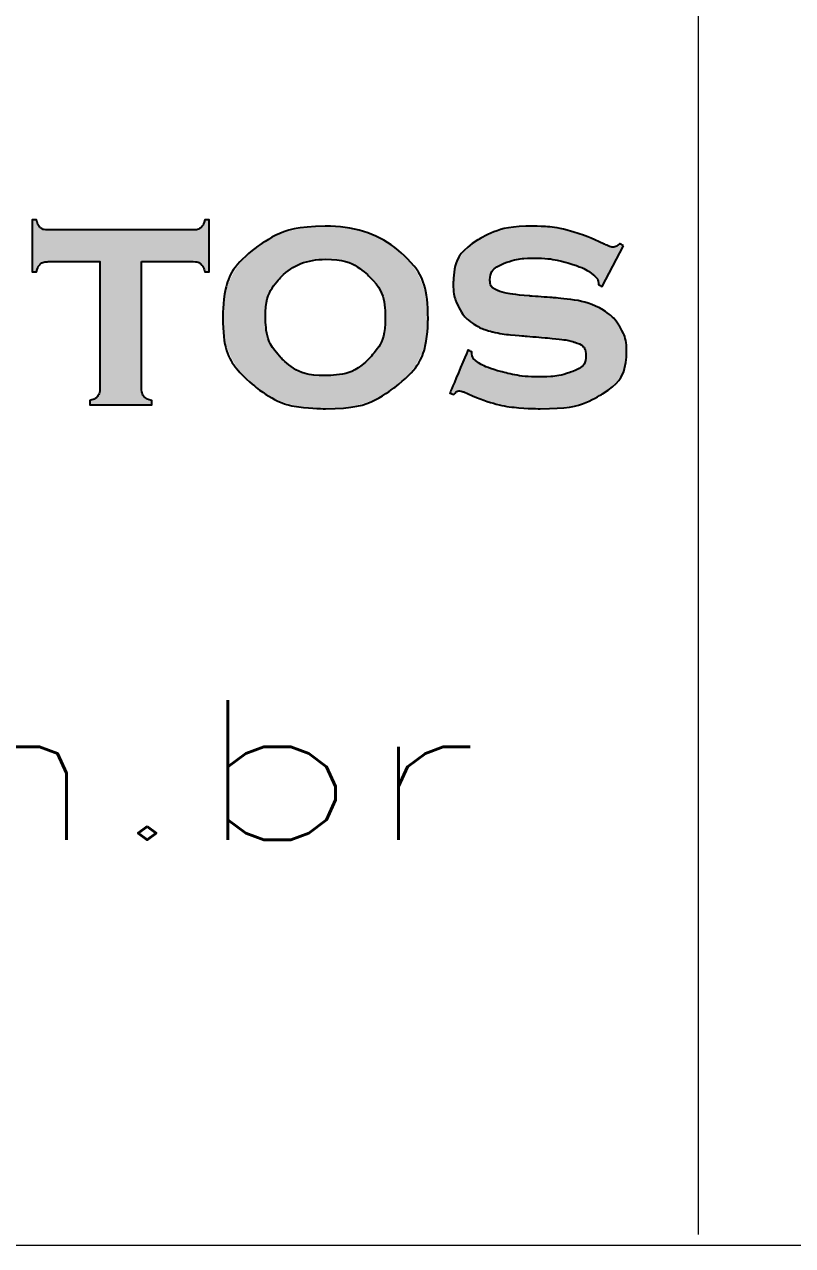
# Model space of a CAD drawing. Header units: inches. Extents: x 0 to 5940, y 0 to 4205.
# Drawn here: x 5270.8 to 5309.3, y 588.8 to 650 of the extents above; entities that cross this region are included whole.
import ezdxf
from ezdxf.enums import TextEntityAlignment as Align

# ---------------------------------------------------------------- set-up
doc = ezdxf.new("R2010")
doc.units = ezdxf.units.IN
doc.header["$LTSCALE"] = 50
doc.header["$MEASUREMENT"] = 0
doc.layers.add('Camada 1', color=7, linetype='Continuous')
doc.layers.add('FOLHA', color=7, linetype='Continuous')
doc.styles.add('ROMANS', font='romans.shx')

# ---------------------------------------------------------------- blocks, each defined once
blk = doc.blocks.new('Logo WA')
h = blk.add_hatch(color=256)
h.dxf.hatch_style = 1
edge = h.paths.add_edge_path()
edge.add_spline(control_points=[(-1.7082, 1.1709), (-1.7082, 1.1709), (-1.7082, 1.5336), (-1.7082, 1.5336), (-1.7082, 1.5336), (-1.7082, 1.5336), (-1.7082, 1.5336)], knot_values=[0.999999, 0.999999, 0.999999, 0.999999, 1.037036, 1.037036, 1.037036, 1.037037, 1.037037, 1.037037, 1.037037], degree=3, periodic=0)
edge.add_spline(control_points=[(-1.7082, 1.5336), (-1.7082, 1.5336), (-1.5611, 1.5336), (-1.5611, 1.5336)], knot_values=[0.925926, 0.925926, 0.925926, 0.925926, 0.999999, 0.999999, 0.999999, 0.999999], degree=3, periodic=0)
edge.add_spline(control_points=[(-1.5611, 1.5336), (-1.5515, 1.5336), (-1.5444, 1.5315), (-1.5395, 1.5272)], knot_values=[0.888889, 0.888889, 0.888889, 0.888889, 0.925926, 0.925926, 0.925926, 0.925926], degree=3, periodic=0)
edge.add_spline(control_points=[(-1.5395, 1.5272), (-1.5345, 1.5228), (-1.5307, 1.5153), (-1.5277, 1.5047)], knot_values=[0.851852, 0.851852, 0.851852, 0.851852, 0.888889, 0.888889, 0.888889, 0.888889], degree=3, periodic=0)
edge.add_spline(control_points=[(-1.5277, 1.5047), (-1.5277, 1.5047), (-1.5157, 1.5047), (-1.5157, 1.5047), (-1.5157, 1.5047), (-1.5157, 1.5047), (-1.5157, 1.5047), (-1.5157, 1.5047)], knot_values=[0.814814, 0.814814, 0.814814, 0.814814, 0.851851, 0.851851, 0.851851, 0.851851, 0.851852, 0.851852, 0.851852, 0.851852], degree=3, periodic=0)
edge.add_spline(control_points=[(-1.5157, 1.5047), (-1.5157, 1.5047), (-1.5157, 1.6527), (-1.5157, 1.6527), (-1.5157, 1.6527), (-1.5157, 1.6527), (-1.5157, 1.6527), (-1.5157, 1.6527)], knot_values=[0.777777, 0.777777, 0.777777, 0.777777, 0.814814, 0.814814, 0.814814, 0.814814, 0.814814, 0.814814, 0.814814, 0.814814], degree=3, periodic=0)
edge.add_spline(control_points=[(-1.5157, 1.6527), (-1.5157, 1.6527), (-1.5277, 1.6527), (-1.5277, 1.6527)], knot_values=[0.740741, 0.740741, 0.740741, 0.740741, 0.777777, 0.777777, 0.777777, 0.777777], degree=3, periodic=0)
edge.add_spline(control_points=[(-1.5277, 1.6527), (-1.5307, 1.642), (-1.5345, 1.6346), (-1.5395, 1.6303)], knot_values=[0.703704, 0.703704, 0.703704, 0.703704, 0.740741, 0.740741, 0.740741, 0.740741], degree=3, periodic=0)
edge.add_spline(control_points=[(-1.5395, 1.6303), (-1.5444, 1.6262), (-1.5515, 1.6241), (-1.5611, 1.6241)], knot_values=[0.666667, 0.666667, 0.666667, 0.666667, 0.703704, 0.703704, 0.703704, 0.703704], degree=3, periodic=0)
edge.add_spline(control_points=[(-1.5611, 1.6241), (-1.5611, 1.6241), (-1.9751, 1.6241), (-1.9751, 1.6241), (-1.9751, 1.6241), (-1.9847, 1.6241), (-1.9918, 1.6262), (-1.9967, 1.6306)], knot_values=[0.592593, 0.592593, 0.592593, 0.592593, 0.62963, 0.62963, 0.62963, 0.62963, 0.666667, 0.666667, 0.666667, 0.666667], degree=3, periodic=0)
edge.add_spline(control_points=[(-1.9967, 1.6306), (-2.0016, 1.6349), (-2.0054, 1.6422), (-2.0081, 1.6527)], knot_values=[0.555556, 0.555556, 0.555556, 0.555556, 0.592593, 0.592593, 0.592593, 0.592593], degree=3, periodic=0)
edge.add_spline(control_points=[(-2.0081, 1.6527), (-2.0081, 1.6527), (-2.0201, 1.6527), (-2.0201, 1.6527), (-2.0201, 1.6527), (-2.0201, 1.6527), (-2.0201, 1.6527), (-2.0201, 1.6527)], knot_values=[0.518518, 0.518518, 0.518518, 0.518518, 0.555555, 0.555555, 0.555555, 0.555555, 0.555556, 0.555556, 0.555556, 0.555556], degree=3, periodic=0)
edge.add_spline(control_points=[(-2.0201, 1.6527), (-2.0201, 1.6527), (-2.0201, 1.5047), (-2.0201, 1.5047), (-2.0201, 1.5047), (-2.0201, 1.5047), (-2.0201, 1.5047), (-2.0201, 1.5047)], knot_values=[0.481481, 0.481481, 0.481481, 0.481481, 0.518518, 0.518518, 0.518518, 0.518518, 0.518518, 0.518518, 0.518518, 0.518518], degree=3, periodic=0)
edge.add_spline(control_points=[(-2.0201, 1.5047), (-2.0201, 1.5047), (-2.0081, 1.5047), (-2.0081, 1.5047)], knot_values=[0.444444, 0.444444, 0.444444, 0.444444, 0.481481, 0.481481, 0.481481, 0.481481], degree=3, periodic=0)
edge.add_spline(control_points=[(-2.0081, 1.5047), (-2.0051, 1.5153), (-2.0013, 1.5228), (-1.9962, 1.5272)], knot_values=[0.407407, 0.407407, 0.407407, 0.407407, 0.444444, 0.444444, 0.444444, 0.444444], degree=3, periodic=0)
edge.add_spline(control_points=[(-1.9962, 1.5272), (-1.9914, 1.5315), (-1.9842, 1.5336), (-1.9747, 1.5336)], knot_values=[0.37037, 0.37037, 0.37037, 0.37037, 0.407407, 0.407407, 0.407407, 0.407407], degree=3, periodic=0)
edge.add_spline(control_points=[(-1.9747, 1.5336), (-1.9747, 1.5336), (-1.8276, 1.5336), (-1.8276, 1.5336)], knot_values=[0.333333, 0.333333, 0.333333, 0.333333, 0.37037, 0.37037, 0.37037, 0.37037], degree=3, periodic=0)
edge.add_spline(control_points=[(-1.8276, 1.5336), (-1.8276, 1.5336), (-1.8276, 1.4428), (-1.8276, 1.3521)], knot_values=[0.314815, 0.314815, 0.314815, 0.314815, 0.333333, 0.333333, 0.333333, 0.333333], degree=3, periodic=0)
edge.add_spline(control_points=[(-1.8276, 1.3521), (-1.8276, 1.2613), (-1.8276, 1.1705), (-1.8276, 1.1705), (-1.8276, 1.1705), (-1.8276, 1.1613), (-1.8297, 1.1541), (-1.8341, 1.1491)], knot_values=[0.259259, 0.259259, 0.259259, 0.259259, 0.277778, 0.277778, 0.277778, 0.277778, 0.314815, 0.314815, 0.314815, 0.314815], degree=3, periodic=0)
edge.add_spline(control_points=[(-1.8341, 1.1491), (-1.8384, 1.1441), (-1.8457, 1.1403), (-1.8562, 1.1375)], knot_values=[0.222222, 0.222222, 0.222222, 0.222222, 0.259259, 0.259259, 0.259259, 0.259259], degree=3, periodic=0)
edge.add_spline(control_points=[(-1.8562, 1.1375), (-1.8562, 1.1375), (-1.8562, 1.1251), (-1.8562, 1.1251), (-1.8562, 1.1251), (-1.8562, 1.1251), (-1.8562, 1.1251), (-1.8562, 1.1251)], knot_values=[0.185185, 0.185185, 0.185185, 0.185185, 0.222222, 0.222222, 0.222222, 0.222222, 0.222222, 0.222222, 0.222222, 0.222222], degree=3, periodic=0)
edge.add_spline(control_points=[(-1.8562, 1.1251), (-1.8562, 1.1251), (-1.6796, 1.1251), (-1.6796, 1.1251), (-1.6796, 1.1251), (-1.6796, 1.1251), (-1.6796, 1.1251), (-1.6796, 1.1251)], knot_values=[0.148148, 0.148148, 0.148148, 0.148148, 0.185184, 0.185184, 0.185184, 0.185184, 0.185185, 0.185185, 0.185185, 0.185185], degree=3, periodic=0)
edge.add_spline(control_points=[(-1.6796, 1.1251), (-1.6796, 1.1251), (-1.6796, 1.1375), (-1.6796, 1.1375)], knot_values=[0.111111, 0.111111, 0.111111, 0.111111, 0.148148, 0.148148, 0.148148, 0.148148], degree=3, periodic=0)
edge.add_spline(control_points=[(-1.6796, 1.1375), (-1.6903, 1.1407), (-1.6977, 1.1448), (-1.702, 1.1497)], knot_values=[0.074074, 0.074074, 0.074074, 0.074074, 0.111111, 0.111111, 0.111111, 0.111111], degree=3, periodic=0)
edge.add_spline(control_points=[(-1.702, 1.1497), (-1.7061, 1.1547), (-1.7082, 1.1617), (-1.7082, 1.1709)], knot_values=[0.037037, 0.037037, 0.037037, 0.037037, 0.074074, 0.074074, 0.074074, 0.074074], degree=3, periodic=0)
h = blk.add_hatch(color=256)
h.dxf.hatch_style = 1
edge = h.paths.add_edge_path()
edge.add_spline(control_points=[(-0.8921, 1.3705), (-0.8921, 1.4575), (-0.9237, 1.5254), (-0.987, 1.5742)], knot_values=[0.111111, 0.111111, 0.111111, 0.111111, 0.222222, 0.222222, 0.222222, 0.222222], degree=3, periodic=0)
edge.add_spline(control_points=[(-0.987, 1.5742), (-1.0399, 1.6145), (-1.1059, 1.6347), (-1.1852, 1.6347)], knot_values=[0, 0, 0, 0, 0.111111, 0.111111, 0.111111, 0.111111], degree=3, periodic=0)
edge.add_spline(control_points=[(-1.1852, 1.6347), (-1.2637, 1.6338), (-1.3292, 1.6136), (-1.3817, 1.5742)], knot_values=[0.777778, 0.777778, 0.777778, 0.777778, 1, 1, 1, 1], degree=3, periodic=0)
edge.add_spline(control_points=[(-1.3817, 1.5742), (-1.4452, 1.5263), (-1.477, 1.4598), (-1.477, 1.3746)], knot_values=[0.666667, 0.666667, 0.666667, 0.666667, 0.777778, 0.777778, 0.777778, 0.777778], degree=3, periodic=0)
edge.add_spline(control_points=[(-1.477, 1.3746), (-1.477, 1.2902), (-1.4452, 1.2238), (-1.3817, 1.175)], knot_values=[0.555556, 0.555556, 0.555556, 0.555556, 0.666667, 0.666667, 0.666667, 0.666667], degree=3, periodic=0)
edge.add_spline(control_points=[(-1.3817, 1.175), (-1.3294, 1.1347), (-1.2637, 1.1144), (-1.1844, 1.1144)], knot_values=[0.444444, 0.444444, 0.444444, 0.444444, 0.555556, 0.555556, 0.555556, 0.555556], degree=3, periodic=0)
edge.add_spline(control_points=[(-1.1844, 1.1144), (-1.105, 1.1144), (-1.0393, 1.1347), (-0.987, 1.175)], knot_values=[0.333333, 0.333333, 0.333333, 0.333333, 0.444444, 0.444444, 0.444444, 0.444444], degree=3, periodic=0)
edge.add_spline(control_points=[(-0.987, 1.175), (-0.9237, 1.2238), (-0.8921, 1.2889), (-0.8921, 1.3705)], knot_values=[0.222222, 0.222222, 0.222222, 0.222222, 0.333333, 0.333333, 0.333333, 0.333333], degree=3, periodic=0)
edge = h.paths.add_edge_path(flags=16)
edge.add_spline(control_points=[(-1.0138, 1.3724), (-1.0138, 1.3272), (-1.0288, 1.2893), (-1.0588, 1.2588)], knot_values=[0.555556, 0.555556, 0.555556, 0.555556, 0.666667, 0.666667, 0.666667, 0.666667], degree=3, periodic=0)
edge.add_spline(control_points=[(-1.0588, 1.2588), (-1.0912, 1.2255), (-1.133, 1.2089), (-1.1844, 1.2089)], knot_values=[0.444444, 0.444444, 0.444444, 0.444444, 0.555556, 0.555556, 0.555556, 0.555556], degree=3, periodic=0)
edge.add_spline(control_points=[(-1.1844, 1.2089), (-1.236, 1.2089), (-1.2779, 1.2255), (-1.3103, 1.2588)], knot_values=[0.333333, 0.333333, 0.333333, 0.333333, 0.444444, 0.444444, 0.444444, 0.444444], degree=3, periodic=0)
edge.add_spline(control_points=[(-1.3103, 1.2588), (-1.3403, 1.2896), (-1.3554, 1.3283), (-1.3554, 1.3746)], knot_values=[0.222222, 0.222222, 0.222222, 0.222222, 0.333333, 0.333333, 0.333333, 0.333333], degree=3, periodic=0)
edge.add_spline(control_points=[(-1.3554, 1.3746), (-1.3554, 1.4212), (-1.3403, 1.46), (-1.3103, 1.4908)], knot_values=[0.111111, 0.111111, 0.111111, 0.111111, 0.222222, 0.222222, 0.222222, 0.222222], degree=3, periodic=0)
edge.add_spline(control_points=[(-1.3103, 1.4908), (-1.2779, 1.5238), (-1.2361, 1.5403), (-1.1847, 1.5403)], knot_values=[0, 0, 0, 0, 0.111111, 0.111111, 0.111111, 0.111111], degree=3, periodic=0)
edge.add_spline(control_points=[(-1.1847, 1.5403), (-1.1335, 1.5397), (-1.0913, 1.5232), (-1.0588, 1.4908)], knot_values=[0.777778, 0.777778, 0.777778, 0.777778, 1, 1, 1, 1], degree=3, periodic=0)
edge.add_spline(control_points=[(-1.0588, 1.4908), (-1.0288, 1.4609), (-1.0138, 1.4213), (-1.0138, 1.3724)], knot_values=[0.666667, 0.666667, 0.666667, 0.666667, 0.777778, 0.777778, 0.777778, 0.777778], degree=3, periodic=0)
h = blk.add_hatch(color=256)
h.dxf.hatch_style = 1
edge = h.paths.add_edge_path()
edge.add_spline(control_points=[(-0.3262, 1.277), (-0.3262, 1.305), (-0.3335, 1.3299), (-0.3481, 1.3523)], knot_values=[0.285714, 0.285714, 0.285714, 0.285714, 0.309524, 0.309524, 0.309524, 0.309524], degree=3, periodic=0)
edge.add_spline(control_points=[(-0.3481, 1.3523), (-0.3597, 1.3701), (-0.3743, 1.3844), (-0.3922, 1.395)], knot_values=[0.261905, 0.261905, 0.261905, 0.261905, 0.285714, 0.285714, 0.285714, 0.285714], degree=3, periodic=0)
edge.add_spline(control_points=[(-0.3922, 1.395), (-0.4243, 1.414), (-0.471, 1.4259), (-0.5326, 1.4306)], knot_values=[0.238095, 0.238095, 0.238095, 0.238095, 0.261905, 0.261905, 0.261905, 0.261905], degree=3, periodic=0)
edge.add_spline(control_points=[(-0.5326, 1.4306), (-0.5326, 1.4306), (-0.603, 1.4359), (-0.603, 1.4359)], knot_values=[0.214286, 0.214286, 0.214286, 0.214286, 0.238095, 0.238095, 0.238095, 0.238095], degree=3, periodic=0)
edge.add_spline(control_points=[(-0.603, 1.4359), (-0.6472, 1.4396), (-0.6771, 1.4445), (-0.6926, 1.4505)], knot_values=[0.190476, 0.190476, 0.190476, 0.190476, 0.214286, 0.214286, 0.214286, 0.214286], degree=3, periodic=0)
edge.add_spline(control_points=[(-0.6926, 1.4505), (-0.7079, 1.4566), (-0.7157, 1.4668), (-0.7157, 1.4814)], knot_values=[0.166667, 0.166667, 0.166667, 0.166667, 0.190476, 0.190476, 0.190476, 0.190476], degree=3, periodic=0)
edge.add_spline(control_points=[(-0.7157, 1.4814), (-0.7157, 1.5035), (-0.6996, 1.5202), (-0.6675, 1.5318)], knot_values=[0.142857, 0.142857, 0.142857, 0.142857, 0.166667, 0.166667, 0.166667, 0.166667], degree=3, periodic=0)
edge.add_spline(control_points=[(-0.6675, 1.5318), (-0.6453, 1.5398), (-0.6197, 1.5438), (-0.5908, 1.5438)], knot_values=[0.119048, 0.119048, 0.119048, 0.119048, 0.142857, 0.142857, 0.142857, 0.142857], degree=3, periodic=0)
edge.add_spline(control_points=[(-0.5908, 1.5438), (-0.5571, 1.5438), (-0.5236, 1.5389), (-0.4906, 1.529)], knot_values=[0.095238, 0.095238, 0.095238, 0.095238, 0.119048, 0.119048, 0.119048, 0.119048], degree=3, periodic=0)
edge.add_spline(control_points=[(-0.4906, 1.529), (-0.4576, 1.5193), (-0.4327, 1.5068), (-0.4158, 1.4916)], knot_values=[0.071429, 0.071429, 0.071429, 0.071429, 0.095238, 0.095238, 0.095238, 0.095238], degree=3, periodic=0)
edge.add_spline(control_points=[(-0.4158, 1.4916), (-0.4095, 1.486), (-0.4063, 1.4782), (-0.4063, 1.4685)], knot_values=[0.047619, 0.047619, 0.047619, 0.047619, 0.071429, 0.071429, 0.071429, 0.071429], degree=3, periodic=0)
edge.add_spline(control_points=[(-0.4063, 1.4685), (-0.4063, 1.4685), (-0.3957, 1.4627), (-0.3957, 1.4627), (-0.3957, 1.4627), (-0.3957, 1.4627), (-0.3957, 1.4627), (-0.3957, 1.4627)], knot_values=[0.023809, 0.023809, 0.023809, 0.023809, 0.047619, 0.047619, 0.047619, 0.047619, 0.047619, 0.047619, 0.047619, 0.047619], degree=3, periodic=0)
edge.add_spline(control_points=[(-0.3957, 1.4627), (-0.3957, 1.4627), (-0.3355, 1.5791), (-0.3355, 1.5791)], knot_values=[0, 0, 0, 0, 0.023809, 0.023809, 0.023809, 0.023809], degree=3, periodic=0)
edge.add_spline(control_points=[(-0.3355, 1.5791), (-0.3355, 1.5791), (-0.3355, 1.5791), (-0.3355, 1.5791), (-0.3355, 1.5791), (-0.3461, 1.5848), (-0.3461, 1.5848)], knot_values=[0.952381, 0.952381, 0.952381, 0.952381, 0.952381, 0.952381, 0.952381, 1, 1, 1, 1], degree=3, periodic=0)
edge.add_spline(control_points=[(-0.3461, 1.5848), (-0.3536, 1.5783), (-0.3597, 1.5749), (-0.3644, 1.5749)], knot_values=[0.928571, 0.928571, 0.928571, 0.928571, 0.952381, 0.952381, 0.952381, 0.952381], degree=3, periodic=0)
edge.add_spline(control_points=[(-0.3644, 1.5749), (-0.3692, 1.5749), (-0.3776, 1.5778), (-0.3898, 1.5835)], knot_values=[0.904762, 0.904762, 0.904762, 0.904762, 0.928571, 0.928571, 0.928571, 0.928571], degree=3, periodic=0)
edge.add_spline(control_points=[(-0.3898, 1.5835), (-0.4308, 1.6025), (-0.4661, 1.6157), (-0.4956, 1.6233)], knot_values=[0.880952, 0.880952, 0.880952, 0.880952, 0.904762, 0.904762, 0.904762, 0.904762], degree=3, periodic=0)
edge.add_spline(control_points=[(-0.4956, 1.6233), (-0.5253, 1.6309), (-0.5571, 1.6347), (-0.5913, 1.6347)], knot_values=[0.857143, 0.857143, 0.857143, 0.857143, 0.880952, 0.880952, 0.880952, 0.880952], degree=3, periodic=0)
edge.add_spline(control_points=[(-0.5913, 1.6347), (-0.6542, 1.6347), (-0.7072, 1.6216), (-0.7499, 1.5955)], knot_values=[0.833333, 0.833333, 0.833333, 0.833333, 0.857143, 0.857143, 0.857143, 0.857143], degree=3, periodic=0)
edge.add_spline(control_points=[(-0.7499, 1.5955), (-0.7969, 1.5667), (-0.8203, 1.5249), (-0.8203, 1.4703)], knot_values=[0.809524, 0.809524, 0.809524, 0.809524, 0.833333, 0.833333, 0.833333, 0.833333], degree=3, periodic=0)
edge.add_spline(control_points=[(-0.8203, 1.4703), (-0.8203, 1.446), (-0.815, 1.4235), (-0.8044, 1.4031)], knot_values=[0.785714, 0.785714, 0.785714, 0.785714, 0.809524, 0.809524, 0.809524, 0.809524], degree=3, periodic=0)
edge.add_spline(control_points=[(-0.8044, 1.4031), (-0.7936, 1.3826), (-0.7788, 1.3663), (-0.7598, 1.3544)], knot_values=[0.761905, 0.761905, 0.761905, 0.761905, 0.785714, 0.785714, 0.785714, 0.785714], degree=3, periodic=0)
edge.add_spline(control_points=[(-0.7598, 1.3544), (-0.7449, 1.3453), (-0.7276, 1.3383), (-0.7076, 1.3336)], knot_values=[0.738095, 0.738095, 0.738095, 0.738095, 0.761905, 0.761905, 0.761905, 0.761905], degree=3, periodic=0)
edge.add_spline(control_points=[(-0.7076, 1.3336), (-0.6877, 1.3287), (-0.659, 1.3249), (-0.6212, 1.322)], knot_values=[0.714286, 0.714286, 0.714286, 0.714286, 0.738095, 0.738095, 0.738095, 0.738095], degree=3, periodic=0)
edge.add_spline(control_points=[(-0.6212, 1.322), (-0.6212, 1.322), (-0.5513, 1.3161), (-0.5513, 1.3161)], knot_values=[0.690476, 0.690476, 0.690476, 0.690476, 0.714286, 0.714286, 0.714286, 0.714286], degree=3, periodic=0)
edge.add_spline(control_points=[(-0.5513, 1.3161), (-0.5142, 1.3129), (-0.4885, 1.3089), (-0.4742, 1.3041)], knot_values=[0.666667, 0.666667, 0.666667, 0.666667, 0.690476, 0.690476, 0.690476, 0.690476], degree=3, periodic=0)
edge.add_spline(control_points=[(-0.4742, 1.3041), (-0.4527, 1.2971), (-0.4421, 1.2845), (-0.4421, 1.2664)], knot_values=[0.642857, 0.642857, 0.642857, 0.642857, 0.666667, 0.666667, 0.666667, 0.666667], degree=3, periodic=0)
edge.add_spline(control_points=[(-0.4421, 1.2664), (-0.4421, 1.2439), (-0.4576, 1.2274), (-0.4885, 1.2174)], knot_values=[0.619048, 0.619048, 0.619048, 0.619048, 0.642857, 0.642857, 0.642857, 0.642857], degree=3, periodic=0)
edge.add_spline(control_points=[(-0.4885, 1.2174), (-0.5134, 1.209), (-0.5415, 1.2049), (-0.573, 1.2049)], knot_values=[0.595238, 0.595238, 0.595238, 0.595238, 0.619048, 0.619048, 0.619048, 0.619048], degree=3, periodic=0)
edge.add_spline(control_points=[(-0.573, 1.2049), (-0.6088, 1.2049), (-0.6448, 1.2098), (-0.6813, 1.2194)], knot_values=[0.571429, 0.571429, 0.571429, 0.571429, 0.595238, 0.595238, 0.595238, 0.595238], degree=3, periodic=0)
edge.add_spline(control_points=[(-0.6813, 1.2194), (-0.718, 1.2291), (-0.7437, 1.2404), (-0.7584, 1.2534)], knot_values=[0.547619, 0.547619, 0.547619, 0.547619, 0.571429, 0.571429, 0.571429, 0.571429], degree=3, periodic=0)
edge.add_spline(control_points=[(-0.7584, 1.2534), (-0.7644, 1.2588), (-0.7674, 1.2653), (-0.7674, 1.2731)], knot_values=[0.52381, 0.52381, 0.52381, 0.52381, 0.547619, 0.547619, 0.547619, 0.547619], degree=3, periodic=0)
edge.add_spline(control_points=[(-0.7674, 1.2731), (-0.7674, 1.2737), (-0.7674, 1.2749), (-0.7674, 1.2767)], knot_values=[0.5, 0.5, 0.5, 0.5, 0.52381, 0.52381, 0.52381, 0.52381], degree=3, periodic=0)
edge.add_spline(control_points=[(-0.7674, 1.2767), (-0.7674, 1.2767), (-0.7785, 1.2811), (-0.7785, 1.2811), (-0.7785, 1.2811), (-0.7785, 1.2811), (-0.7785, 1.2811), (-0.7785, 1.2811)], knot_values=[0.47619, 0.47619, 0.47619, 0.47619, 0.5, 0.5, 0.5, 0.5, 0.5, 0.5, 0.5, 0.5], degree=3, periodic=0)
edge.add_spline(control_points=[(-0.7785, 1.2811), (-0.7785, 1.2811), (-0.8298, 1.159), (-0.8298, 1.159), (-0.8298, 1.159), (-0.8298, 1.159), (-0.8298, 1.159), (-0.8298, 1.159)], knot_values=[0.452381, 0.452381, 0.452381, 0.452381, 0.47619, 0.47619, 0.47619, 0.47619, 0.47619, 0.47619, 0.47619, 0.47619], degree=3, periodic=0)
edge.add_spline(control_points=[(-0.8298, 1.159), (-0.8298, 1.159), (-0.8186, 1.1546), (-0.8186, 1.1546)], knot_values=[0.428571, 0.428571, 0.428571, 0.428571, 0.452381, 0.452381, 0.452381, 0.452381], degree=3, periodic=0)
edge.add_spline(control_points=[(-0.8186, 1.1546), (-0.8136, 1.1617), (-0.808, 1.1652), (-0.8021, 1.1652)], knot_values=[0.404762, 0.404762, 0.404762, 0.404762, 0.428571, 0.428571, 0.428571, 0.428571], degree=3, periodic=0)
edge.add_spline(control_points=[(-0.8021, 1.1652), (-0.7989, 1.1652), (-0.7948, 1.1642), (-0.7901, 1.1622)], knot_values=[0.380952, 0.380952, 0.380952, 0.380952, 0.404762, 0.404762, 0.404762, 0.404762], degree=3, periodic=0)
edge.add_spline(control_points=[(-0.7901, 1.1622), (-0.7199, 1.1304), (-0.6474, 1.1144), (-0.5721, 1.1144)], knot_values=[0.357143, 0.357143, 0.357143, 0.357143, 0.380952, 0.380952, 0.380952, 0.380952], degree=3, periodic=0)
edge.add_spline(control_points=[(-0.5721, 1.1144), (-0.4976, 1.1144), (-0.4384, 1.1286), (-0.3948, 1.1567)], knot_values=[0.333333, 0.333333, 0.333333, 0.333333, 0.357143, 0.357143, 0.357143, 0.357143], degree=3, periodic=0)
edge.add_spline(control_points=[(-0.3948, 1.1567), (-0.349, 1.1862), (-0.3262, 1.2262), (-0.3262, 1.277)], knot_values=[0.309524, 0.309524, 0.309524, 0.309524, 0.333333, 0.333333, 0.333333, 0.333333], degree=3, periodic=0)
at = {"layer": 'Camada 1', "color": 250}
for points, knots in [([(-1.7082, 1.5336), (-1.7082, 1.5336), (-1.7082, 1.1709), (-1.7082, 1.1709), (-1.7082, 1.1709), (-1.7082, 1.1617), (-1.7061, 1.1547), (-1.702, 1.1497), (-1.702, 1.1497), (-1.6977, 1.1448), (-1.6903, 1.1407), (-1.6796, 1.1375), (-1.6796, 1.1375), (-1.6796, 1.1375), (-1.6796, 1.1251), (-1.6796, 1.1251), (-1.6796, 1.1251), (-1.6796, 1.1251), (-1.8562, 1.1251), (-1.8562, 1.1251), (-1.8562, 1.1251), (-1.8562, 1.1251), (-1.8562, 1.1375), (-1.8562, 1.1375), (-1.8562, 1.1375), (-1.8457, 1.1403), (-1.8384, 1.1441), (-1.8341, 1.1491), (-1.8341, 1.1491), (-1.8297, 1.1541), (-1.8276, 1.1613), (-1.8276, 1.1705), (-1.8276, 1.1705), (-1.8276, 1.1705), (-1.8276, 1.5336), (-1.8276, 1.5336), (-1.8276, 1.5336), (-1.8276, 1.5336), (-1.9747, 1.5336), (-1.9747, 1.5336), (-1.9747, 1.5336), (-1.9842, 1.5336), (-1.9914, 1.5315), (-1.9962, 1.5272), (-1.9962, 1.5272), (-2.0013, 1.5228), (-2.0051, 1.5153), (-2.0081, 1.5047), (-2.0081, 1.5047), (-2.0081, 1.5047), (-2.0201, 1.5047), (-2.0201, 1.5047), (-2.0201, 1.5047), (-2.0201, 1.5047), (-2.0201, 1.6527), (-2.0201, 1.6527), (-2.0201, 1.6527), (-2.0201, 1.6527), (-2.0081, 1.6527), (-2.0081, 1.6527), (-2.0081, 1.6527), (-2.0054, 1.6422), (-2.0016, 1.6349), (-1.9967, 1.6306), (-1.9967, 1.6306), (-1.9918, 1.6262), (-1.9847, 1.6241), (-1.9751, 1.6241), (-1.9751, 1.6241), (-1.9751, 1.6241), (-1.5611, 1.6241), (-1.5611, 1.6241), (-1.5611, 1.6241), (-1.5515, 1.6241), (-1.5444, 1.6262), (-1.5395, 1.6303), (-1.5395, 1.6303), (-1.5345, 1.6346), (-1.5307, 1.642), (-1.5277, 1.6527), (-1.5277, 1.6527), (-1.5277, 1.6527), (-1.5157, 1.6527), (-1.5157, 1.6527), (-1.5157, 1.6527), (-1.5157, 1.6527), (-1.5157, 1.5047), (-1.5157, 1.5047), (-1.5157, 1.5047), (-1.5157, 1.5047), (-1.5277, 1.5047), (-1.5277, 1.5047), (-1.5277, 1.5047), (-1.5307, 1.5153), (-1.5345, 1.5228), (-1.5395, 1.5272), (-1.5395, 1.5272), (-1.5444, 1.5315), (-1.5515, 1.5336), (-1.5611, 1.5336), (-1.5611, 1.5336), (-1.5611, 1.5336), (-1.7082, 1.5336), (-1.7082, 1.5336)], [0, 0, 0, 0, 0.037037, 0.037037, 0.037037, 0.055556, 0.074074, 0.074074, 0.074074, 0.092593, 0.111111, 0.111111, 0.111111, 0.12963, 0.148148, 0.148148, 0.148148, 0.166667, 0.185185, 0.185185, 0.185185, 0.203704, 0.222222, 0.222222, 0.222222, 0.240741, 0.259259, 0.259259, 0.259259, 0.277778, 0.296296, 0.296296, 0.296296, 0.314815, 0.333333, 0.333333, 0.333333, 0.351852, 0.37037, 0.37037, 0.37037, 0.388889, 0.407407, 0.407407, 0.407407, 0.425926, 0.444444, 0.444444, 0.444444, 0.462963, 0.481481, 0.481481, 0.481481, 0.5, 0.518519, 0.518519, 0.518519, 0.537037, 0.555556, 0.555556, 0.555556, 0.574074, 0.592593, 0.592593, 0.592593, 0.611111, 0.62963, 0.62963, 0.62963, 0.648148, 0.666667, 0.666667, 0.666667, 0.685185, 0.703704, 0.703704, 0.703704, 0.722222, 0.740741, 0.740741, 0.740741, 0.759259, 0.777778, 0.777778, 0.777778, 0.796296, 0.814815, 0.814815, 0.814815, 0.833333, 0.851852, 0.851852, 0.851852, 0.87037, 0.888889, 0.888889, 0.888889, 0.907407, 0.925926, 0.925926, 0.925926, 0.962963, 1, 1, 1, 1]), ([(-1.1852, 1.6347), (-1.1059, 1.6347), (-1.0399, 1.6145), (-0.987, 1.5742), (-0.987, 1.5742), (-0.9237, 1.5254), (-0.8921, 1.4575), (-0.8921, 1.3705), (-0.8921, 1.3705), (-0.8921, 1.2889), (-0.9237, 1.2238), (-0.987, 1.175), (-0.987, 1.175), (-1.0393, 1.1347), (-1.105, 1.1144), (-1.1844, 1.1144), (-1.1844, 1.1144), (-1.2637, 1.1144), (-1.3294, 1.1347), (-1.3817, 1.175), (-1.3817, 1.175), (-1.4452, 1.2238), (-1.477, 1.2902), (-1.477, 1.3746), (-1.477, 1.3746), (-1.477, 1.4598), (-1.4452, 1.5263), (-1.3817, 1.5742), (-1.3817, 1.5742), (-1.3292, 1.6136), (-1.2637, 1.6338), (-1.1852, 1.6347)], [0, 0, 0, 0, 0.111111, 0.111111, 0.111111, 0.166667, 0.222222, 0.222222, 0.222222, 0.277778, 0.333333, 0.333333, 0.333333, 0.388889, 0.444444, 0.444444, 0.444444, 0.5, 0.555556, 0.555556, 0.555556, 0.611111, 0.666667, 0.666667, 0.666667, 0.722222, 0.777778, 0.777778, 0.777778, 0.888889, 1, 1, 1, 1]), ([(-0.3355, 1.5791), (-0.3355, 1.5791), (-0.3957, 1.4627), (-0.3957, 1.4627), (-0.3957, 1.4627), (-0.3957, 1.4627), (-0.4063, 1.4685), (-0.4063, 1.4685), (-0.4063, 1.4685), (-0.4063, 1.4782), (-0.4095, 1.486), (-0.4158, 1.4916), (-0.4158, 1.4916), (-0.4327, 1.5068), (-0.4576, 1.5193), (-0.4906, 1.529), (-0.4906, 1.529), (-0.5236, 1.5389), (-0.5571, 1.5438), (-0.5908, 1.5438), (-0.5908, 1.5438), (-0.6197, 1.5438), (-0.6453, 1.5398), (-0.6675, 1.5318), (-0.6675, 1.5318), (-0.6996, 1.5202), (-0.7157, 1.5035), (-0.7157, 1.4814), (-0.7157, 1.4814), (-0.7157, 1.4668), (-0.7079, 1.4566), (-0.6926, 1.4505), (-0.6926, 1.4505), (-0.6771, 1.4445), (-0.6472, 1.4396), (-0.603, 1.4359), (-0.603, 1.4359), (-0.603, 1.4359), (-0.5326, 1.4306), (-0.5326, 1.4306), (-0.5326, 1.4306), (-0.471, 1.4259), (-0.4243, 1.414), (-0.3922, 1.395), (-0.3922, 1.395), (-0.3743, 1.3844), (-0.3597, 1.3701), (-0.3481, 1.3523), (-0.3481, 1.3523), (-0.3335, 1.3299), (-0.3262, 1.305), (-0.3262, 1.277), (-0.3262, 1.277), (-0.3262, 1.2262), (-0.349, 1.1862), (-0.3948, 1.1567), (-0.3948, 1.1567), (-0.4384, 1.1286), (-0.4976, 1.1144), (-0.5721, 1.1144), (-0.5721, 1.1144), (-0.6474, 1.1144), (-0.7199, 1.1304), (-0.7901, 1.1622), (-0.7901, 1.1622), (-0.7948, 1.1642), (-0.7989, 1.1652), (-0.8021, 1.1652), (-0.8021, 1.1652), (-0.808, 1.1652), (-0.8136, 1.1617), (-0.8186, 1.1546), (-0.8186, 1.1546), (-0.8186, 1.1546), (-0.8298, 1.159), (-0.8298, 1.159), (-0.8298, 1.159), (-0.8298, 1.159), (-0.7785, 1.2811), (-0.7785, 1.2811), (-0.7785, 1.2811), (-0.7785, 1.2811), (-0.7674, 1.2767), (-0.7674, 1.2767), (-0.7674, 1.2767), (-0.7674, 1.2749), (-0.7674, 1.2737), (-0.7674, 1.2731), (-0.7674, 1.2731), (-0.7674, 1.2653), (-0.7644, 1.2588), (-0.7584, 1.2534), (-0.7584, 1.2534), (-0.7437, 1.2404), (-0.718, 1.2291), (-0.6813, 1.2194), (-0.6813, 1.2194), (-0.6448, 1.2098), (-0.6088, 1.2049), (-0.573, 1.2049), (-0.573, 1.2049), (-0.5415, 1.2049), (-0.5134, 1.209), (-0.4885, 1.2174), (-0.4885, 1.2174), (-0.4576, 1.2274), (-0.4421, 1.2439), (-0.4421, 1.2664), (-0.4421, 1.2664), (-0.4421, 1.2845), (-0.4527, 1.2971), (-0.4742, 1.3041), (-0.4742, 1.3041), (-0.4885, 1.3089), (-0.5142, 1.3129), (-0.5513, 1.3161), (-0.5513, 1.3161), (-0.5513, 1.3161), (-0.6212, 1.322), (-0.6212, 1.322), (-0.6212, 1.322), (-0.659, 1.3249), (-0.6877, 1.3287), (-0.7076, 1.3336), (-0.7076, 1.3336), (-0.7276, 1.3383), (-0.7449, 1.3453), (-0.7598, 1.3544), (-0.7598, 1.3544), (-0.7788, 1.3663), (-0.7936, 1.3826), (-0.8044, 1.4031), (-0.8044, 1.4031), (-0.815, 1.4235), (-0.8203, 1.446), (-0.8203, 1.4703), (-0.8203, 1.4703), (-0.8203, 1.5249), (-0.7969, 1.5667), (-0.7499, 1.5955), (-0.7499, 1.5955), (-0.7072, 1.6216), (-0.6542, 1.6347), (-0.5913, 1.6347), (-0.5913, 1.6347), (-0.5571, 1.6347), (-0.5253, 1.6309), (-0.4956, 1.6233), (-0.4956, 1.6233), (-0.4661, 1.6157), (-0.4308, 1.6025), (-0.3898, 1.5835), (-0.3898, 1.5835), (-0.3776, 1.5778), (-0.3692, 1.5749), (-0.3644, 1.5749), (-0.3644, 1.5749), (-0.3597, 1.5749), (-0.3536, 1.5783), (-0.3461, 1.5848), (-0.3461, 1.5848), (-0.3461, 1.5848), (-0.3355, 1.5791), (-0.3355, 1.5791)], [0, 0, 0, 0, 0.02381, 0.02381, 0.02381, 0.035714, 0.047619, 0.047619, 0.047619, 0.059524, 0.071429, 0.071429, 0.071429, 0.083333, 0.095238, 0.095238, 0.095238, 0.107143, 0.119048, 0.119048, 0.119048, 0.130952, 0.142857, 0.142857, 0.142857, 0.154762, 0.166667, 0.166667, 0.166667, 0.178571, 0.190476, 0.190476, 0.190476, 0.202381, 0.214286, 0.214286, 0.214286, 0.22619, 0.238095, 0.238095, 0.238095, 0.25, 0.261905, 0.261905, 0.261905, 0.27381, 0.285714, 0.285714, 0.285714, 0.297619, 0.309524, 0.309524, 0.309524, 0.321429, 0.333333, 0.333333, 0.333333, 0.345238, 0.357143, 0.357143, 0.357143, 0.369048, 0.380952, 0.380952, 0.380952, 0.392857, 0.404762, 0.404762, 0.404762, 0.416667, 0.428571, 0.428571, 0.428571, 0.440476, 0.452381, 0.452381, 0.452381, 0.464286, 0.47619, 0.47619, 0.47619, 0.488095, 0.5, 0.5, 0.5, 0.511905, 0.52381, 0.52381, 0.52381, 0.535714, 0.547619, 0.547619, 0.547619, 0.559524, 0.571429, 0.571429, 0.571429, 0.583333, 0.595238, 0.595238, 0.595238, 0.607143, 0.619048, 0.619048, 0.619048, 0.630952, 0.642857, 0.642857, 0.642857, 0.654762, 0.666667, 0.666667, 0.666667, 0.678571, 0.690476, 0.690476, 0.690476, 0.702381, 0.714286, 0.714286, 0.714286, 0.72619, 0.738095, 0.738095, 0.738095, 0.75, 0.761905, 0.761905, 0.761905, 0.77381, 0.785714, 0.785714, 0.785714, 0.797619, 0.809524, 0.809524, 0.809524, 0.821429, 0.833333, 0.833333, 0.833333, 0.845238, 0.857143, 0.857143, 0.857143, 0.869048, 0.880952, 0.880952, 0.880952, 0.892857, 0.904762, 0.904762, 0.904762, 0.916667, 0.928571, 0.928571, 0.928571, 0.940476, 0.952381, 0.952381, 0.952381, 0.97619, 1, 1, 1, 1]), ([(-1.1847, 1.5403), (-1.2361, 1.5403), (-1.2779, 1.5238), (-1.3103, 1.4908), (-1.3103, 1.4908), (-1.3403, 1.46), (-1.3554, 1.4212), (-1.3554, 1.3746), (-1.3554, 1.3746), (-1.3554, 1.3283), (-1.3403, 1.2896), (-1.3103, 1.2588), (-1.3103, 1.2588), (-1.2779, 1.2255), (-1.236, 1.2089), (-1.1844, 1.2089), (-1.1844, 1.2089), (-1.133, 1.2089), (-1.0912, 1.2255), (-1.0588, 1.2588), (-1.0588, 1.2588), (-1.0288, 1.2893), (-1.0138, 1.3272), (-1.0138, 1.3724), (-1.0138, 1.3724), (-1.0138, 1.4213), (-1.0288, 1.4609), (-1.0588, 1.4908), (-1.0588, 1.4908), (-1.0913, 1.5232), (-1.1335, 1.5397), (-1.1847, 1.5403)], [0, 0, 0, 0, 0.111111, 0.111111, 0.111111, 0.166667, 0.222222, 0.222222, 0.222222, 0.277778, 0.333333, 0.333333, 0.333333, 0.388889, 0.444444, 0.444444, 0.444444, 0.5, 0.555556, 0.555556, 0.555556, 0.611111, 0.666667, 0.666667, 0.666667, 0.722222, 0.777778, 0.777778, 0.777778, 0.888889, 1, 1, 1, 1])]:
    blk.add_open_spline(points, degree=3, knots=knots, dxfattribs=at)

msp = doc.modelspace()

# ---------------------------------------------------------------- linework, layer by layer
at = {"lineweight": 0}
for p, q in [((5304.574, 882.548), (5304.574, 589.335)), ((5885, 588.788), (5028.2, 588.788))]:
    msp.add_line(p, q, dxfattribs=at)

# ---------------------------------------------------------------- block references
at = {"layer": 'FOLHA', "xscale": 17.59678937699442, "yscale": 17.59678937699442, "zscale": 17.59678937699442}
msp.add_blockref('Logo WA', (5306.728, 611.152), dxfattribs=at)

# ---------------------------------------------------------------- texts
at = {"layer": 'FOLHA', "color": 3, "style": 'ROMANS', "width": 1.5}
msp.add_text('projeto@waengenharia.com.br', height=7, dxfattribs=at).set_placement((5293.597, 609.142), align=Align.RIGHT)

doc.saveas('drawing.dxf')
